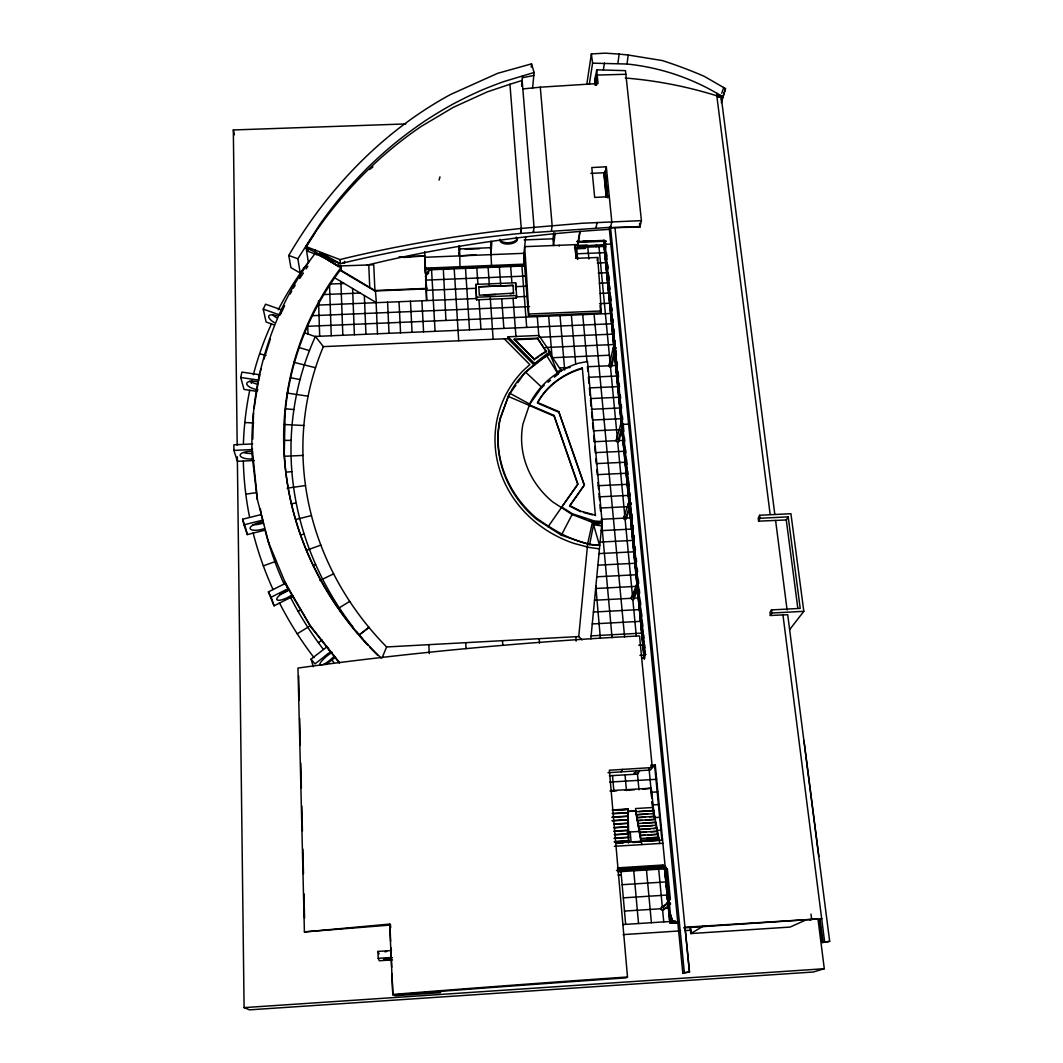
<?xml version="1.0" encoding="UTF-8"?>
<svg xmlns="http://www.w3.org/2000/svg" width="1063" height="1063" viewBox="0 0 1063 1063"><rect width="100%" height="100%" fill="white"/><g stroke="black" fill="none" stroke-linecap="round" stroke-linejoin="round"><path stroke-width="1.5" d="M342.658 263.146L344.518 262.681L344.545 261.471L344.518 262.681L340.439 263.704L321.81 253.286L322.275 256.661L338.791 266.255L338.393 262.933M381.059 657.904A328.374 302.995 14.1 0 1 340.891 267.743L315.684 252.742C271.729 310.011 249.885 382.839 252.024 454.273L257.126 498.627L268.899 543.538M252.476 451.004L257.432 499.65M252.795 439.059L253.512 413.122M458.95 249.725L459.07 245.712M459.973 267.982L459.641 246.178M670.394 904.042L670.275 904.467A1.714 1.634 63.3 0 0 670.394 904.068L670.408 903.616A1.714 1.634 63.3 0 0 670.315 903.165A1.714 1.634 63.3 0 1 670.408 903.616M662.847 865.694C663.246 864.06 662.727 868.75 662.967 865.016L617.377 867.873M643.952 656.814L643.367 657.479M644.218 656.801L643.394 657.745M645.028 654.755L604.847 241.328L578.551 241.62L604.395 240.623L605.724 247.892M645.626 654.423L644.856 655.592M577.621 240.902C578.285 241.926 576.518 240.557 578.551 242.138L604.156 241.128L604.209 240.251M440.547 991.367L440.481 992.683L394.931 995.725L394.559 994.915M475.852 284.392L476.569 299.806L516.339 298.145L516.605 295.554L515.635 282.771L475.852 284.392L476.569 299.806M478.828 286.797L513.03 285.402L478.828 286.797L479.32 295.208L513.615 293.136L510.293 293.933M490.521 248.277L490.986 241.274M491.584 266.707L490.986 254.628L491.85 241.58M521.601 86.196L522.584 75.725M644.696 655.685C644.882 656.163 643.74 654.768 645.467 654.25C646.078 654.542 645.427 654.622 645.467 654.237M590.842 638.876L602.07 521.548L587.52 361.513L578.166 363.294A88.322 81.532 14 0 0 529.866 403.528L522.956 423.978A88.256 81.466 14 0 0 552.733 501.935L572.133 514.519L601.392 525.8L593.566 524.79L594.071 522.278L601.645 523.009L594.018 522.451L589.301 520.897M531.221 67.102L531.527 63.86L497.683 73.307L450.539 94.501C382.614 131.387 327.524 188.975 288.777 255.479L290.93 267.624L300.231 273.071L309.227 261.139M550.342 352.265L546.914 353.753L534.583 363.506L534.344 365.313L507.941 338.659L508.127 336.798L538.901 335.47L550.342 352.265L550.063 354.085L558.128 374.163L554.355 377.192M582.125 639.939L578.75 636.538L587.64 543.977L592.543 521.747M532.563 88.415L534.104 72.483L531.527 63.86M515.635 282.771L515.688 289.574M522.092 80.469L509.948 84.269L521.255 228.439L520.75 233.395A517.867 187.992 -4.8 0 0 344.518 262.681M595.692 76.244L596.702 69.826L625.469 70.65L641.427 220.639L581.993 223.27L521.255 228.439L520.75 233.395L610.64 227.296M508.127 397.549C515.661 378.72 532.629 363.838 550.063 354.085L561.556 370.96M534.636 359.56L514.293 339.15L537.386 338.154L546.262 351.189L545.678 352.079A114.552 105.755 14 0 0 544.243 352.943M523.767 255.147L525.693 236.797M593.566 524.79L599.559 545.372L589.606 544.628L561.357 535.221L536.549 519.302A111.602 103.071 14 0 1 500.088 419.327L509.483 393.097L529.773 404.139L529.321 405.441M425.24 273.311L424.801 257.273L523.953 253.313L524.564 265.378L425.399 269.377M663.033 866.013L662.913 866.704L663.02 865.123M674.978 920.97L675.111 922.485L674.899 920.97M577.807 245.367L574.937 245.473L576.106 258.336L597.698 257.472L598.137 263.345A295.594 30.428 87.7 0 1 601.166 310.967L600.754 312.907L528.537 315.963L528.763 314.023A296.258 19.599 87.5 0 0 525.095 252.967L524.644 246.417M517.787 382.693L525.348 371.891L541.771 387.317L544.283 385.284M589.327 84.389L592.583 63.155L627.037 64.032L628.193 55.024L662.156 60.525A254.894 133.553 11.9 0 1 704.304 76.377L725.498 88.601L721.378 102.792M617.922 63.315L619.118 54.107L628.193 55.024M534.197 359.905L534.729 358.949A114.645 105.835 14 0 1 545.757 351.468L546.262 351.189M551.445 230.671L552.135 225.502L540.296 87.193L598.044 83.525L596.702 69.826M546.169 351.8L537.386 338.154M555.231 233.076L553.491 245.513L552.986 238.803L553.836 232.624M559.125 246.151L559.244 245.287M537.586 402.518L537.506 403.09C546.648 385.935 563.802 374.003 582.205 368.542L582.325 367.944C563.908 373.405 546.741 385.351 537.586 402.518L558.726 411.58L584.398 484.941L569.595 506.054L580.611 511.702M586.789 84.389L591.373 53.934L605.325 53.15L619.118 54.107M525.268 372.488L546.648 355.507L558.128 374.163L560.879 369.964L556.746 372.023M548.388 351.64L548.667 349.807M596.21 81.452L597.233 75.061L625.855 74.264M603.359 69.839L604.475 63.036M578.219 240.969L579.813 231.495M577.807 245.407L580.185 231.282M643.793 655.18L603.997 245.553L577.86 246.058L578.551 241.62M254.084 408.365L259.518 373.551M259.359 377.485L259.824 374.774L241.899 372.103L240.73 377.485L244.012 389.43L257.246 391.397M260.329 371.784L260.847 368.781M562.367 506.054L577.78 484.476L553.969 415.42L529.401 404.87M583.733 483.891L558.726 411.58M609.298 196.655L594.669 197.439L591.799 167.555L606.322 166.785L605.232 172.724L590.815 173.362M597.074 222.446L596.037 227.974L595.971 227.309M596.064 246.762L596.463 244.676M597.1 260.501L597.698 257.472M603.359 245.035L604.169 240.61M603.997 245.553L604.847 241.328M548.109 526.716L577.9 483.971L553.969 415.42M605.086 241.328L604.502 244.238L611.159 244.091M594.071 522.278L589.606 544.628M641.427 220.639L639.899 227.07L610.561 227.708L611.796 221.649L606.322 166.785M249.752 390.28L249.406 391.902A365.154 338.047 14.3 0 0 244.968 421.054L244.277 428.429A365.154 338.047 14.3 0 0 243.427 443.271M594.868 80.044L595.599 76.709L595.121 85.08M561.357 535.221L572.133 514.519M569.595 506.054L584.398 484.941M613.218 348.013L608.953 365.792L587.454 366.735L587.866 371.266M614.308 349.129L614.919 346.618M614.56 346.604L614.813 349.289L610.507 367.041L617.284 437.69M613.989 356.769L611.81 365.659L616.102 365.473M620.633 424.496L616.115 440.693L594.27 441.73L594.669 440.082M605.139 183.926L605.91 180.869M610.547 227.708L640.019 226.565L639.674 223.283M721.113 99.736L722.029 96.361C693.342 78.582 660.615 67.434 627.037 64.032M621.749 425.652L622.4 423.353M439.099 180.059L439.989 176.91M621.988 423.047L622.267 425.825L617.696 441.995L624.712 515.05M625.336 78.024A386.307 353.062 18.6 0 1 716.422 95.683L717.073 93.398M621.536 431.724L619.025 440.56L623.383 440.361M719.983 95.138L719.545 96.68L721.219 97.225L716.994 97.278L770.157 514.412M722.029 96.361L720.754 96.188M721.365 101.543L725.498 88.601M263.863 359.36L270.401 338.924M628.313 503.663L623.529 518.159L601.313 519.276L612.062 637.72M628.911 510.758L626.479 518.013L630.917 517.801M280.619 313.545L282.2 308.895L282.466 310.197L265.537 304.204L263.239 309.12L266.109 322.023L274.174 324.893M721.737 93.278L723.704 87.472M718.787 96.441L719.359 94.766M611.238 323.816L315.405 336.426C298.397 373.764 290.04 414.969 291.063 455.974A317.81 294.026 14.2 0 0 291.74 469.74L291.926 472.038A317.81 294.026 14.2 0 0 293.401 485.818L293.72 488.116A317.81 294.026 14.2 0 0 296.006 501.882L296.457 504.181A317.81 294.026 14.2 0 0 299.553 517.88L300.138 520.152A317.81 294.026 14.2 0 0 304.045 533.746L304.111 533.958A313.08 289.827 13.9 0 0 309.399 549.252L309.479 549.451A317.81 294.026 14.2 0 0 314.874 562.726L315.844 564.931A317.81 294.026 14.2 0 0 322.036 577.98L323.125 580.132A317.81 294.026 14.2 0 0 330.088 592.902L331.324 595.001A317.81 294.026 14.2 0 0 339.044 607.451L340.399 609.498A317.81 294.026 14.2 0 0 353.341 627.502M636.259 585.633L631.196 598.31L594.443 600.25M635.408 589.673L632.551 596.781L625.137 519.501L629.974 505.018L629.19 504.872A1.528 1.435 17.7 0 1 628.951 502.374L629.695 502.148L629.176 503.689L621.775 427.525M637.056 591.108L634.199 598.15L638.823 597.911M382.082 657.891L386.6 646.955L578.75 636.538M315.405 336.426L323.351 346.618C308.921 380.886 301.958 418.251 302.982 455.416A305.998 283.05 14.2 0 0 305.254 483.731L305.573 486.097A305.998 283.05 14.2 0 0 311.14 514.319L311.738 516.658A305.998 283.05 14.2 0 0 320.588 544.429L321.464 546.714A305.998 283.05 14.2 0 0 333.569 573.701L333.636 573.847A305.134 282.293 14.1 0 0 348.571 599.638L349.953 601.751A305.998 283.05 14.2 0 0 367.984 626.213L369.605 628.18A305.998 283.05 14.2 0 0 385.019 645.334L386.6 646.955M271.41 323.909L268.979 329.371A365.154 338.047 14.3 0 0 261.033 349.647L258.694 356.543A365.154 338.047 14.3 0 0 253.366 374.761M280.685 313.877L284.592 305.772M290.292 293.946L291.714 290.996M789.61 629.655L803.814 611.318L790.925 513.708L759.633 515.276L758.211 518.186L758.583 521.162L786.275 519.966L788.201 516.857L760.018 518.266L758.583 521.162M578.471 240.769L578.551 242.138M621.137 771.831L622.599 769.346M300.231 273.071L297.839 258.747L320.202 223.841A425.825 376.209 -43.8 0 1 340.133 197.731L345.448 191.513A429.678 385.019 -39.2 0 1 362.098 173.362L367.878 167.489A429.572 389.098 -34.2 0 1 392.167 145.485L398.492 140.329A426.343 389.271 -29.1 0 1 418.104 125.673L424.828 121.062A420.51 386.095 -23.7 0 1 445.53 108.28L452.599 104.294A413.852 381.431 -18.1 0 1 474.231 93.517L481.579 90.209A407.169 376.103 -12.4 0 1 503.968 81.545L534.104 72.483M509.948 84.269L487.146 91.923L453.356 107.31L421.161 126.457C379.916 154.454 344.319 190.383 315.99 231.362L306.303 246.789L306.955 250.934L317.133 254.828M788.201 516.857L800.213 608.381L771.486 609.923L769.971 612.394L770.356 615.49L787.71 614.72L829.672 941.353L822.324 942.522L819.4 919.548M770.356 615.49L771.871 613.032L771.486 609.923M636.79 770.542L634.385 774.302L634.252 772.735M639.953 770.343L637.521 774.116L609.378 775.777M314.701 233.116L305.931 246.563L306.476 247.892L306.981 246.496M293.335 288.139L295.155 285.389M299.713 278.519L303.367 273.018M306.078 268.926L307.845 266.255M390.626 941.353L389.962 925.089L304.403 931.919L297.972 668.056A714.801 120.172 -4.2 0 1 639.541 635.9L652.257 767.552L650.622 769.971L607.983 772.708M661.93 840.674L654.662 765.865L655.26 764.961L650.649 765.24M614.241 841.896L628.778 840.727L628.074 808.996L612.089 809.966M628.299 811.428L635.78 810.976L628.299 811.428L628.074 808.996M529.773 404.139L541.771 387.317M610.428 790.646L651.26 788.201L642.716 789.238M647.58 814.032L636.378 814.71L653.971 813.633L653.665 810.405L635.847 811.773L635.554 808.544L653.107 807.481L654.861 819.347M509.376 394.187L515.914 385.258M782.953 614.959L824.596 941.672M644.922 817.168L636.896 817.646L654.781 816.278L655.087 819.52L645.454 820.118M642.251 820.304L637.428 820.609L655.34 819.228L655.645 822.483L642.783 823.267M652.988 825.645L638.491 826.536L656.469 825.154L655.898 822.191L637.959 823.559L637.654 820.304M653.665 810.405L651.26 788.201M650.317 828.834L639.022 829.525L657.027 828.143L657.346 831.425L650.875 831.824M646.025 832.116L639.554 832.515L657.598 831.133L657.917 834.428L648.191 835.026M578.511 241.195L577.196 241.673M649.719 816.876L654.781 816.278M644.962 835.226L640.099 835.518L658.17 834.136L658.489 837.431L647.128 838.136M659.06 840.461L658.741 837.152L640.63 838.534L640.325 835.239M639.208 842.082L639.78 841.391M640.75 840.235L658.901 838.8M606.043 241.288L604.621 241.421L605.937 241.022M653.546 828.635L657.027 828.143M661.771 839.026L662.408 838.322M428.283 271.477L431.472 268.341L435.086 331.324M425.28 276.327L428.482 273.178L428.442 268.474M662.86 866.239L662.967 866.146A3.136 3.003 59.7 0 1 666.102 868.245M616.474 870.517L661.691 867.674L662.993 866.425A2.844 2.724 59.7 0 1 666.009 869.056L670.833 918.512L672.228 921.209L675.045 922.206L673.676 923.149L670.859 922.153L669.477 919.468L667.803 902.314L669.145 901.251M624.473 911.084L660.88 908.732L667.126 903.816A1.714 1.634 63.3 0 1 667.803 902.288L664.694 870.291L666.009 869.056M665.903 879.858L664.96 870.278L666.182 869.135M548.056 382.255L550.581 380.235M325.836 664.681L335.549 657.147M311.06 659.14L326.726 647.022L326.527 646.224L330.527 651.832L314.927 663.91L311.06 659.14L313.293 666.767M369.525 169.509L372.94 166.971M669.477 919.468C672.387 916.824 669.996 919.083 675.111 922.485M668.375 905.344L669.916 922.95L678.194 921.993M318.408 642.703L322.222 640.059M671.284 922.445L673.105 921.462M297.241 633.8L310.436 625.655M339.296 607.823L349.714 601.392M645.042 654.343L604.143 241.075M690.153 927.374L690.777 933.566L702.909 926.338M652.257 767.552L609.351 770.21L627.502 976.977L625.934 977.88L609.391 979.023A884.004 29.525 -4.1 0 0 456.572 990.145L392.858 995.048L389.669 924.079L304.403 931.919M298.132 611.411L300.842 609.923M684.984 927.242L683.761 927.893L821.699 918.724L684.984 927.242L689.475 971.994L682.805 973.017L609.312 228.665M668.069 902.181L667.803 902.314A1.714 1.634 63.3 0 0 667.126 903.829L667.219 904.254A1.714 1.634 63.3 0 0 668.096 905.251L668.933 905.424A1.714 1.634 63.3 0 0 669.358 905.344A1.714 1.634 63.3 0 1 668.933 905.41L662.634 910.287L663.75 921.9M293.361 596.104L274.055 605.817L271.145 597.18L288.153 588.65L285.229 582.418L288.153 588.65M274.055 605.817L268.394 591.892L285.509 583.321L310.436 625.921L339.296 662.342M583.335 241.221L604.156 240.397L605.259 241.062L604.794 241.633M319.87 580.478L333.636 573.847M644.763 655.34L644.922 654.489M637.269 584.132L636.91 584.305A1.568 1.475 22.8 0 0 637.162 586.882L639.328 606.455M682.805 973.017L689.475 971.994L614.972 227.615M805.196 920.292L790.101 927.069L690.777 933.566M614.813 349.289L614.069 349.142A1.475 1.342 12.2 0 1 613.843 346.817L614.069 346.711M546.648 355.574L550.063 354.085M312.761 565.516L315.578 564.333M809.94 920.013L811.654 919.349L810.989 914.074M821.672 918.724L819.945 919.389L823.081 942.243M822.324 942.522L829.672 941.353M263.332 565.875L274.892 561.702M306.529 550.289L320.853 545.12M670.78 918.485L671.231 918.379M300.935 534.928L304.111 533.958M818.032 919.362L824.29 968.725L813.461 971.994L249.553 1009.85L244.091 1007.618L237.341 456.811M667.272 868.83L665.73 869.069L667.378 868.976L670.354 899.511L669.677 899.63M522.159 80.456L534.038 227.216L533.453 232.266L533.347 230.937M308.363 262.295L305.931 246.563L339.961 259.598L344.146 258.535A539.047 194.542 -4.9 0 1 521.242 228.439M261.325 514.545L242.603 519.209L243.959 524.816L262.787 520.126L261.02 513.522M296.497 519.302L311.459 515.555M243.959 524.816L247.307 534.583L265.046 530.145L265.444 531.739A353.315 327.032 14.3 0 0 269.045 544.389L269.829 546.9A353.315 327.032 14.3 0 0 274.068 559.43L274.972 561.928A353.315 327.032 14.3 0 0 280.884 576.784L281.947 579.242A353.315 327.032 14.3 0 0 284.14 584.132M671.51 918.432L672.188 918.233L671.005 918.525L670.793 915.309M366.961 265.125L386.56 260.541A527.673 189.692 -5.1 0 1 609.617 229.342L610.428 226.392L684.32 972.326M291.342 503.809L296.192 502.852M522.411 77.732L533.812 75.486M249.406 516.299A365.154 338.047 14.3 0 1 245.805 494.162L256.289 492.647M287.09 488.196L305.506 485.539M522.77 88.933L540.296 87.193M286.997 472.092L291.887 471.613M392.154 957.829L386.998 958.401A11.653 0.864 -3.7 0 0 389.908 959.583M392.579 994.463L395.064 994.264A751.196 27.12 -4.1 0 1 610.8 978.133L627.502 976.977M244.091 1007.618L824.29 968.725M622.798 924.558L669.69 921.515M678.353 922.551L671.431 922.206M673.676 923.149L678.367 922.843M623.091 934.616L680.586 930.869M685.515 930.55L690.445 930.218M392.473 959.889L379.318 960.753L378.215 958.334L377.95 951.425L391.516 950.535M378.215 958.334L391.809 957.444M459.163 252.715L459.375 255.891L475.945 254.841M625.576 868.205L633.694 867.7M646.689 866.877L651.566 866.571M625.602 868.484L632.1 868.086M617.51 869.282L662.993 866.425M622.945 869.268L627.808 868.963M640.803 868.139L644.045 867.94M657.04 867.129L660.282 866.916M622.905 869.826L636.976 868.963M640.218 868.763L653.599 867.9M656.416 867.74L664.508 867.235L667.936 902.54L662.329 906.978L658.701 869.242M618.121 871.793L665.305 868.816M617.988 875.088L621.284 874.876M622.147 884.695L666.581 881.878M623.303 897.85L668.6 894.953M668.481 908.24L664.083 908.533A1.674 1.595 64.3 0 1 662.222 910.26A1.674 1.595 64.3 0 1 661.013 907.895A1.674 1.595 64.3 0 1 663.498 907.39M614.029 824.011L628.392 823.134M613.829 824.303L628.167 823.426M614.108 827.545L628.472 826.669M613.909 827.838L628.246 826.948M614.188 831.067L628.539 830.19M613.989 831.346L628.326 830.469M627.05 832.17L639.687 831.399M656.615 830.349L661.531 830.044M614.281 834.588L628.618 833.711M615.676 834.774L628.406 833.99M614.361 838.109L628.698 837.219M614.162 838.375L628.485 837.498M614.441 841.617L628.778 840.727M615.676 842.879L662.568 839.983M644.43 841.365L657.439 840.554M616.766 843.464L623.184 843.065M632.791 842.481L640.83 841.976M614.361 846.294L662.887 843.291M609.763 782.076L656.602 779.285M610.109 791.191L616.633 790.806M624.778 790.314L634.558 789.729M651.313 792.267L657.824 791.882M652.536 804.93L659.06 804.532M613.484 810.179L627.861 809.315M619.742 809.993L626.12 809.607M639.049 811.587L651.818 810.803M612.168 813.514L628.153 812.544M613.564 813.713L627.941 812.85M612.261 817.048L628.233 816.078M612.062 817.354L628.02 816.384M653.745 817.66L660.296 817.261M612.341 820.583L628.313 819.613M612.142 820.875L628.1 819.905M651.592 766.038L654.662 765.865M650.516 767.048L655.379 766.755M638.783 645.201L643.5 644.949M639.926 655.379L644.51 655.127M641.866 658.342L644.869 658.17L644.404 653.32M593.34 612.062L639.992 609.577M771.871 613.032L803.814 611.318M592.224 623.941L641.162 621.31M591.121 635.873L642.331 633.096M598.788 553.61L634.266 551.79M597.712 565.184L635.408 563.244M596.622 576.81L636.538 574.738M595.532 588.503L636.166 586.377M600.289 508.034L628.353 506.639M600.94 530.636L632.02 529.068M599.864 542.09L633.136 540.403M625.509 462.219L596.25 463.614L595.825 458.91M626.585 473.221L597.26 474.643L596.821 469.912M598.256 485.711L627.662 484.29M599.266 496.846L628.738 495.398M592.304 420.044L622.107 418.663M623.622 424.363L628.419 424.137M252.662 443.922L233.86 444.786L233.913 450.42L237.381 461.302L254.177 460.518M593.274 430.86L619.849 429.625M233.913 450.42L252.516 449.543L252.197 448.44M284.552 456.279L302.982 455.416M624.446 451.257L595.253 452.639L594.695 446.407M616.314 376.05L588.41 377.299L588.968 383.358M617.337 386.653L589.38 387.915L590.071 395.529M590.35 398.572L618.374 397.296M591.32 409.282L621.058 407.926M323.351 346.618L507.941 338.659M538.954 337.316L612.248 334.167M514.226 339.775L537.307 338.778M545.571 347.508L613.258 344.558M552.534 357.713L609.378 355.228M559.523 367.971L570.1 367.506M398.917 257.073L424.788 256.01M323.298 294.571L360.237 293.056M426.05 290.345L475.799 288.299M515.475 286.665L526.796 286.199M599.24 283.223L608.873 282.824M484.21 295.009L495.61 294.531M476.702 297.215L516.605 295.554M318.701 305.068L476.49 298.517M527.288 296.404L516.246 296.869L516.339 298.145M600.21 293.388L609.87 292.976M312.429 315.684L529.56 306.596M599.559 303.659L609.245 303.261M528.763 314.023L601.166 310.967M610.242 313.505L307.778 326.301L307.991 334.034M669.916 922.95L679.43 922.551M524.179 239.932L552.986 238.803M524.657 246.656L577.953 244.543M465.275 249.274L479.479 248.715M574.924 245.526L587.135 245.048M585.567 248.423L576.744 248.782L577.714 259.505M399.94 257.073L424.788 256.09L426.542 288.87L374.947 290.983L373.738 264.767L338.393 266.016M403.475 257.432L410.039 257.166M577.196 253.778L605.937 252.622M328.215 260.196L338.433 266.494L340.824 266.082L341.13 270.945L374.947 290.983M524.697 264.129L425.386 268.128L425.373 266.813M430.01 269.789L525.042 265.949M597.313 263.026L606.907 262.641M329.503 284.06L344.173 283.462M425.492 280.14L525.999 276.048M598.27 273.098L607.89 272.713M341.05 270.268L374.907 290.518L426.542 288.392M237.195 445.198L233.329 129.965L405.774 123.933M284.645 440.374L291.129 440.388M669.172 899.657L670.354 899.511M244.835 422.529L253.685 422.968M284.02 424.496L303.872 425.519M602.07 521.548L594.43 520.99L572.319 513.735L561.516 506.905M622.267 425.825L621.496 425.665A1.501 1.382 14.4 0 1 621.27 423.26L624.446 453.423M599.559 545.372C576.093 544.043 555.537 531.394 536.722 518.319A111.801 103.217 14 0 1 500.208 418.197L508.26 396.393L553.876 415.992M285.907 408.803L293.88 409.587M599.24 548.814L589.075 547.418L574.246 543.485A114.552 105.782 14 0 1 523.089 370.708L529.812 364.622L504.274 338.805M240.73 377.485L258.894 380.182M287.076 393.058L308.097 396.193M290.704 377.724L300.032 379.571M259.624 353.793L266.002 355.374M293.654 362.27L315.538 367.732M595.532 515.156L580.743 511.197L569.715 505.55M583.574 512.486L592.436 514.864M298.955 347.481L309.439 350.617M721.75 96.494L722.734 96.786L720.9 95.683L720.528 96.999L716.422 95.683M669.717 904.307L668.082 905.238A1.714 1.634 63.3 0 1 667.219 904.254M305.081 332.998L315.312 336.626M306.955 250.934L308.097 251.346L307.659 248.569L320.109 254.522M263.239 309.12L280.101 315.1L279.835 313.798M288.777 255.479L297.839 258.747M317.119 254.575L315.884 254.11L315.286 249.978M322.953 257.047L340.439 263.704L339.961 259.598M322.089 256.582L335.031 261.644M321.358 256.289L322.275 256.648L318.182 255.014M539.007 403.741L558.62 412.152M306.901 250.669L308.097 251.346M327.896 257.578L319.883 252.901L320.295 255.864M334.38 277.616L376.355 302.676L375.491 291.382M577.089 241.46L577.873 242.085L577.794 241.221M443.337 269.245L445.942 320.455M427.432 272.327L428.482 273.178M514.293 339.15L534.277 359.307M508.127 336.798L534.583 363.506M670.726 921.581L669.743 919.415M331.855 660.003L332.001 660.176A353.315 327.032 14.3 0 0 333.782 662.315M339.469 663.113L310.662 626.745L286.704 586.191L268.607 542.582M268.394 591.892L271.145 597.18M279.356 602.668L280.698 605.272A365.154 338.047 14.3 0 0 296.896 633.269L298.504 635.754A365.154 338.047 14.3 0 0 314.01 657.612M290.598 597.499L291.196 598.655A353.315 327.032 14.3 0 0 297.64 610.547L298.995 612.913A353.315 327.032 14.3 0 0 307.539 626.864L309.027 629.15A353.315 327.032 14.3 0 0 323.365 649.347M377.95 951.425L379.053 953.963M242.603 519.209L245.965 529.055M389.669 924.079L389.962 925.089M253.127 532.829L253.831 535.566A365.154 338.047 14.3 0 0 263.199 565.516L264.195 568.213A365.154 338.047 14.3 0 0 273.058 589.566M605.259 241.062L605.804 246.271M604.236 245.54L603.332 244.822L577.86 246.058M330.341 651.034L330.527 651.832M246.297 530.437L247.307 534.583M233.329 129.965L234.365 134.815M655.472 822.589L658.847 840.434M260.342 508.818L260.82 511.369A353.315 327.032 14.3 0 0 261.325 513.921M635.581 811.255L641.029 841.75L640.869 838.255M786.275 519.966L797.768 607.784M591.373 53.934L592.583 63.155M803.934 740.326L818.855 856.406M721.02 95.63L774.794 514.226M775.605 520.498L787.098 609.989M759.633 515.276L760.018 518.266M340.878 267.464L341.077 269.338M639.554 223.801L639.899 227.07M690.817 928.863L691.295 933.527M595.586 75.114L596.542 85.053M605.139 171.674L607.744 197.851M595.506 75.885L596.409 84.92M604.94 171.037L607.465 196.575M594.788 79.22L595.346 84.92M604.01 172.498L606.375 196.469M603.771 172.551L606.202 197.306M671.843 920.345L670.594 922.485M606.455 252.888L606.774 256.183M607.584 264.448L607.903 267.756M608.541 274.36L609.033 279.317M609.67 285.934L610.003 289.229M610.64 295.846L611.132 300.802M611.77 307.406L612.089 310.715M612.899 318.98L613.218 322.288M613.869 328.892L614.348 333.848M614.999 340.466L615.318 343.761M615.955 350.378L616.447 355.334M617.085 361.938L617.417 365.247M618.055 371.864L618.546 376.82M619.184 383.424L619.503 386.733M620.314 394.998L620.633 398.293M621.284 404.91L621.603 408.205M622.413 416.47L622.732 419.779M623.37 426.383L623.861 431.352M624.499 437.956L624.831 441.265M625.629 449.516L625.961 452.825M626.599 459.442L627.077 464.398M627.728 471.002L628.047 474.311M628.698 480.914L629.176 485.871M629.828 492.488L630.146 495.796M631.914 513.974L632.405 518.93M633.043 525.534L633.375 528.843M634.013 535.446L634.332 538.755M635.143 547.02L635.461 550.315M636.272 558.58L636.591 561.889M637.242 568.492L637.561 571.801M638.371 580.066L638.69 583.374M639.328 589.978L639.66 593.287M640.458 601.552L640.79 604.847M641.587 613.112L641.919 616.42M642.557 623.024L642.876 626.333M643.686 634.598L644.005 637.906M644.656 644.51L644.975 647.819M667.019 873.839L667.338 877.055M668.122 885.094L668.441 888.309M669.065 894.74L669.531 899.564M671.059 915.256L671.364 918.405A3.481 3.309 64.4 0 0 673.317 921.276M606.202 252.808L606.84 259.372M607.318 264.288L607.797 269.205M608.435 275.769L608.926 280.685M668.786 894.74C670.514 901.544 666.182 903.47 667.298 894.235M604.927 247.652L605.405 252.595M606.043 259.186L606.375 262.495M607.172 270.733L607.491 274.041M608.129 280.632L608.621 285.588M609.258 292.179L609.577 295.474M610.388 303.726L610.707 307.021M611.345 313.625L611.823 318.568M612.474 325.172L612.793 328.467M613.431 335.058L613.909 340.014M615.61 357.487L615.929 360.769M616.726 368.954L617.045 372.236M617.842 380.434L618.161 383.703M618.799 390.267L619.118 393.536M619.915 401.734L620.234 405.016M620.872 411.567L621.35 416.483M623.051 433.943L623.529 438.806M624.154 445.304L624.473 448.559M625.27 456.678L625.576 459.92M626.213 466.418L626.692 471.294M627.316 477.792L627.635 481.034M628.432 489.153L628.738 492.408M630.452 509.961L630.93 514.904M631.568 521.495L631.887 524.79M632.698 533.015L633.017 536.31M633.814 544.548L634.133 547.844M634.784 554.421L635.103 557.716M635.9 565.954L636.219 569.25M637.016 577.475L637.348 580.77M638.265 590.284L637.946 587.042L632.83 599.691L636.352 636.405M639.049 598.363L639.368 601.592M640.152 609.67L640.471 612.913M641.255 620.991L641.574 624.22M642.198 630.691L642.517 633.92M643.301 642.012L643.62 645.241M655.26 764.961L665.159 866.611M665.624 871.434L665.943 874.663M666.727 882.702L667.033 885.917M667.816 893.97L668.135 897.185M604.555 248.808L609.631 301.028M609.949 304.284L611.69 322.235M612.009 325.504L613.909 345.09M614.082 346.804L617.032 377.152M617.351 380.434L621.35 421.506M624.765 456.678L628.725 497.378M629.19 502.268L629.774 508.26M630.093 511.555L635.076 562.726M635.395 566.034L637.162 584.291M639.634 609.71L643.58 650.304M666.209 883.061L666.979 891.046M613.936 346.844L604.183 246.443L574.578 247.613L575.07 244.663L576.106 258.336M614.361 351.175L621.35 423.127M629.455 506.559L637.122 585.407M637.415 588.384L644.311 659.339M624.619 637.043L594.071 314.196M659.312 840.182L659.631 843.49M656.469 825.154L656.775 828.436M654.223 813.328L654.529 816.57M598.868 245.752L610.109 362.882M649.055 768.708L651.765 797.024M652.23 801.768L653.439 814.484M651.021 790.354L651.792 798.379M652.097 801.582L652.709 808M600.05 305.453L600.754 312.907M637.362 772.549L638.983 789.849M646.477 869.999L651.406 922.711M587.719 246.191L588.915 259.053M641.414 841.285L641.72 844.607M639.793 832.223L640.099 835.518M639.248 829.233L639.554 832.515M638.717 826.243L639.022 829.525M638.185 823.267L638.491 826.536M637.136 817.354L637.428 820.609M636.604 814.404L636.896 817.646M636.073 811.468L636.378 814.71M625.017 774.861L626.452 790.593M630.213 831.97L631.09 841.63M633.747 870.81L638.531 923.534M582.723 314.675L587.015 361.898M590.483 400.1L591.041 406.225M591.599 412.364L592.157 418.503M592.583 423.14L593.141 429.319M593.699 435.511L594.27 441.73M597.977 482.549L598.549 488.9M598.987 493.67L599.559 500.048M599.997 504.832L600.582 511.237M582.325 367.944L595.386 515.648M595.772 586.058L600.382 638.358M612.514 775.591L613.896 791.35M620.991 871.607L625.655 924.372M571.376 315.153L575.681 363.812M560.028 315.631L564.692 370.03M575.787 636.71L576.146 641.162M548.667 316.11L552.056 357.022M537.293 316.601L538.835 335.828M523.886 254.004L524.684 264.249M523.993 258.07L528.537 315.963M521.827 264.82L526.703 327.417M518.053 264.966L518.159 266.228M513.03 285.402L513.549 293.787M539.18 638.69L539.526 643.155M510.665 266.534L511.874 282.572M513.057 298.278L515.967 336.812M499.397 266.986L500.673 284.512M501.709 298.756L503.862 328.387M488.116 267.438L489.339 284.977M490.256 297.946L493.152 339.296M502.493 640.67L502.799 645.148M476.822 267.903L477.898 283.954M478.961 299.7L480.968 329.371M390.453 924.425L390.679 927.707M465.514 268.354L469.514 329.862M454.207 268.806L458.698 340.771M490.986 254.628L490.561 247.706L458.977 248.955L459.375 255.891M465.7 642.663L466.059 648.643M425.173 264.381L426.542 288.977M425.731 284.512L426.622 300.59L426.476 287.674M421.891 300.789L423.579 331.815M428.801 644.67L429.279 653.639M410.464 301.254L412.072 332.307M399.024 301.733L400.565 332.799M387.583 302.211L389.031 333.29M341.024 268.7L341.117 270.826L341.064 269.059A327.816 302.543 14.1 0 0 285.11 412.962L284.273 452.904A327.816 302.543 14.1 0 0 338.034 608.328M376.116 302.53L377.498 333.782M368.755 264.966L369.751 287.435M364.343 295.501L365.951 334.274M390.905 947.864L391.716 967.383M391.981 973.894L392.792 993.413M352.597 288.485L354.391 334.765M340.824 266.175L340.891 267.743M340.878 281.496L342.831 335.257M329.557 285.522L331.257 335.762M318.555 300.656L319.671 336.253M243.334 460.97L243.334 461.023A364.848 337.768 14.2 0 0 245.805 494.162M298.623 675.749L299.221 700.132M299.66 718.336L300.311 744.818M300.763 763.021L301.374 787.856M301.812 806.06L302.423 830.894M302.875 849.098L303.473 873.932M303.965 893.797L304.563 918.259M627.755 811.109L628.459 843.012M424.722 251.718L424.815 257.95M251.267 383.291A365.154 338.047 14.3 0 1 251.944 380.448M278.267 309.745A365.154 338.047 14.3 0 1 288.857 290.85L292.67 284.725A365.154 338.047 14.3 0 1 304.895 266.893M263.558 524.112A353.315 327.032 14.3 0 1 262.96 521.574M623.529 424.004A1.501 1.382 14.4 0 1 623.489 425.067M377.631 655.26A327.816 302.543 14.1 0 1 369.605 647.101M367.373 644.736A327.816 302.543 14.1 0 1 359.772 636.299M357.66 633.84A327.816 302.543 14.1 0 1 338.951 609.644M662.94 865.853A3.415 3.269 59.7 0 1 666.355 868.152M616.062 347.535A1.475 1.342 12.2 0 1 616.022 348.571M367.652 644.696A317.81 294.026 14.2 0 1 364.357 640.949M362.722 639.062A317.81 294.026 14.2 0 1 359.533 635.249L357.952 633.335A317.81 294.026 14.2 0 1 356.397 631.395M630.797 502.52A1.528 1.435 17.7 0 1 630.997 504.553M333.37 657.04A11.055 2.538 -39.2 0 1 322.82 664.72M321.292 665.239A11.055 2.538 -39.2 0 1 321.823 660.934A11.055 2.538 -39.2 0 1 332.241 652.337M327.537 654.25A11.042 2.564 -39.2 0 1 325.331 656.07M292.205 594.735A10.922 3.149 -27.6 0 1 276.991 599.758A10.922 3.149 -27.6 0 1 288.193 590.284M289.468 589.54A10.909 3.176 -27.5 0 1 279.795 594.39M264.315 528.643A10.776 3.601 -13.6 0 1 250.124 528.603A10.776 3.601 -13.6 0 1 262.269 521.986M262.946 523.102A10.763 3.627 -13.6 0 1 252.635 524.723M251.878 458.99A10.617 3.84 -0.6 0 1 240.132 455.163A10.617 3.84 -0.6 0 1 252.423 451.363M251.785 453.449A10.603 3.88 -0.5 0 1 244.038 452.679M258.017 389.815A10.471 3.907 12.5 0 1 246.696 383.597A10.471 3.907 12.5 0 1 258.575 382.016M256.502 383.969A10.457 3.933 12.5 0 1 249.832 381.112M274.254 322.607A10.324 3.8 25.4 0 1 268.793 315.99A10.324 3.8 25.4 0 1 277.217 315.884M276.513 317.731A10.311 3.827 25.4 0 1 272.739 314.874M618.507 439.617A1.462 1.355 14.5 0 1 618.507 441.703A1.462 1.355 14.5 0 1 616.301 441.265A1.462 1.355 14.5 0 1 617.072 439.338M384.926 951.823A11.64 0.917 -3.7 0 1 386.706 951.518M611.557 365.008A1.448 1.315 12.3 0 1 611.212 366.828A1.448 1.315 12.3 0 1 609.205 366.443A1.448 1.315 12.3 0 1 609.551 364.622M661.664 867.395A3.109 2.976 59.9 0 1 664.96 870.278M661.691 867.674A2.83 2.711 59.9 0 1 664.694 870.291M625.948 517.043A1.488 1.395 17.9 0 1 625.961 519.196A1.488 1.395 17.9 0 1 623.715 518.757A1.488 1.395 17.9 0 1 624.486 516.751M634.106 597.778A1.528 1.448 23.3 0 1 633.335 599.572A1.528 1.448 23.3 0 1 631.395 598.921A1.528 1.448 23.3 0 1 631.821 597.007M632.166 596.848A1.528 1.448 23.3 0 1 632.95 596.808M535.965 358.55A114.552 105.755 14 0 1 538.662 356.61M540.031 355.653A114.552 105.755 14 0 1 542.821 353.833M516.206 237.115A8.77 4.252 -4.5 0 1 510.014 243.892A8.77 4.252 -4.5 0 1 500.181 239.268M517.349 237.873A8.77 4.252 -4.5 0 1 509.921 242.603A8.77 4.252 -4.5 0 1 500.208 240.172M368.954 627.383L359.241 634.903L368.954 627.383"/></g></svg>
